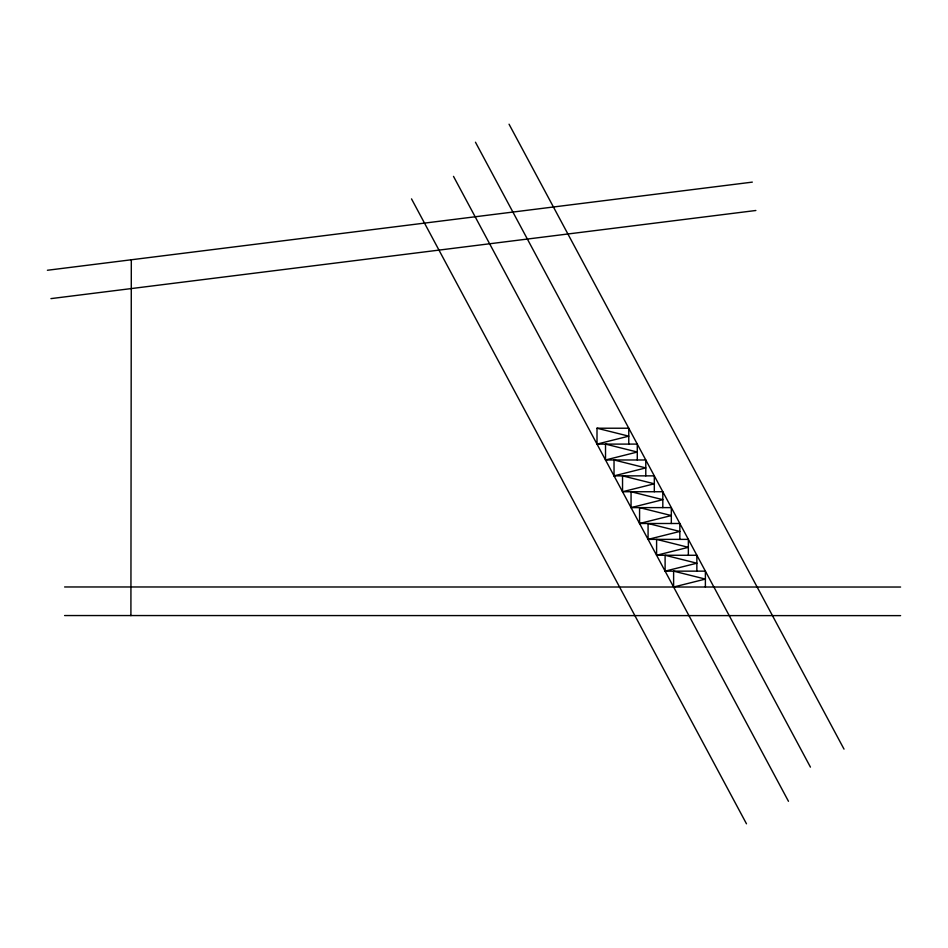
<?xml version="1.0" encoding="UTF-8"?>
<svg xmlns="http://www.w3.org/2000/svg" width="948" height="948" viewBox="0 0 948 948"><rect width="100%" height="100%" fill="white"/><g stroke="black" fill="none" stroke-linecap="round" stroke-linejoin="round"><path stroke-width="1.42" d="M130.907 615.631L131.31 259.764M597.003 444.102L628.773 436.163L597.003 428.223L597.003 444.102L637.281 444.102L637.281 459.981M605.523 459.981L637.281 452.042L605.523 444.102L605.523 459.981L645.789 459.981L645.789 475.86M614.031 475.86L645.789 467.921L614.031 459.981L614.031 475.86L654.31 475.86L654.31 491.739M622.54 491.739L654.31 483.8L622.54 475.86L622.54 491.739L662.818 491.739L662.818 507.618M631.06 507.618L662.818 499.679L631.06 491.739L631.06 507.618L671.326 507.618L671.326 523.497M639.568 523.497L671.326 515.558L639.568 507.618L639.568 523.497L679.846 523.497L679.846 539.376M648.077 539.376L679.846 531.437L648.077 523.497L648.077 539.376L688.355 539.376L688.355 555.267M656.597 555.267L688.355 547.316L656.597 539.376L656.597 555.267L696.863 555.267L696.863 571.146M665.105 571.146L696.863 563.207L665.105 555.267L665.105 571.146L705.383 571.146L705.383 587.025M47.4 270.263L752.321 182.123M50.943 298.62L755.864 210.492M597.003 428.223L628.773 428.223L628.773 444.102M64.606 586.966L900.6 587.037M64.594 615.548L900.6 615.631M509.052 124.2L844.016 749.121M475.458 142.212L810.433 767.122M453.5 176.375L788.463 801.285M411.515 198.879L746.479 823.8M705.383 579.086L673.613 587.025L673.613 571.146L705.383 579.086"/></g></svg>
